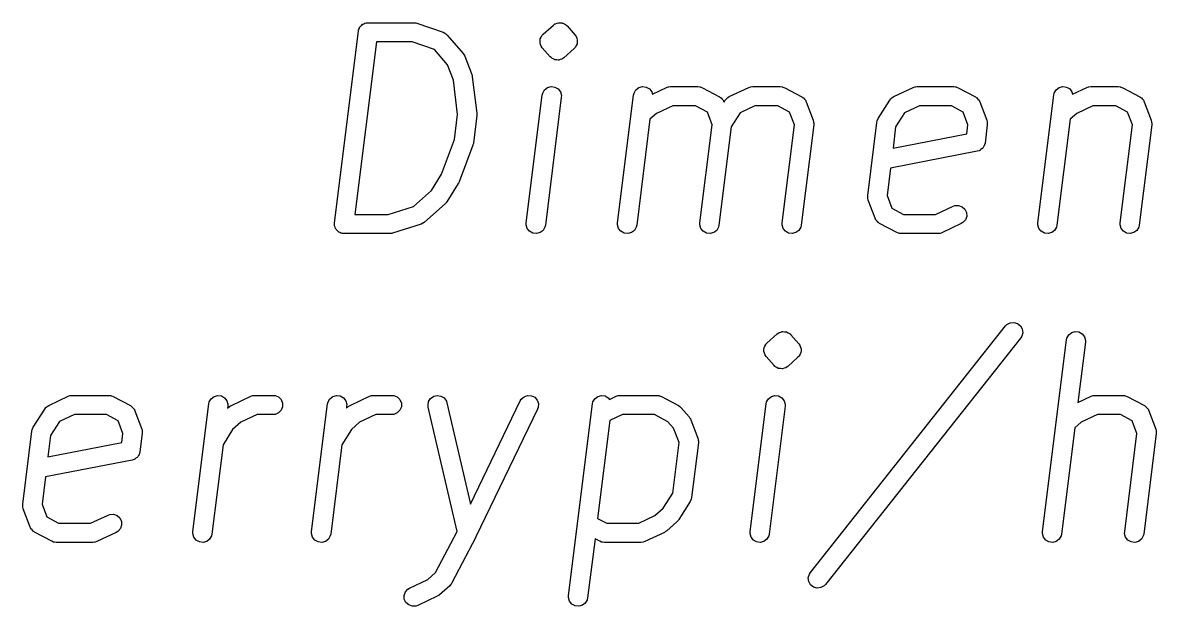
# Model space of a CAD drawing. Header units: inches. Extents: x 1.58 to 5.13, y -4.78 to -2.13.
# Drawn here: x 2.7452 to 3.0942, y -4.7822 to -4.6025 of the extents above; entities that cross this region are included whole.
import ezdxf

# ---------------------------------------------------------------- set-up
doc = ezdxf.new("R2010")
doc.units = ezdxf.units.IN
doc.header["$MEASUREMENT"] = 0
doc.layers.add('BLACK', color=250, linetype='CONTINUOUS')

msp = doc.modelspace()

# ---------------------------------------------------------------- linework, layer by layer
at = {"layer": 'BLACK', "linetype": 'CONTINUOUS'}
for p, q in [((2.84988, -4.603), (2.85005, -4.60293)), ((2.85005, -4.60293), (2.8502, -4.60282)), ((2.8502, -4.60282), (2.85058, -4.60271)), ((2.85058, -4.60271), (2.85094, -4.60256)), ((2.85094, -4.60256), (2.85123, -4.60253)), ((2.85123, -4.60253), (2.85131, -4.60251)), ((2.85131, -4.60251), (2.85137, -4.60252)), ((2.85137, -4.60252), (2.85152, -4.60251)), ((2.85152, -4.60251), (2.86558, -4.60251)), ((2.86558, -4.60251), (2.86591, -4.60254)), ((2.86591, -4.60254), (2.86599, -4.60253)), ((2.86599, -4.60253), (2.86607, -4.60255)), ((2.86607, -4.60255), (2.86616, -4.60256)), ((2.86616, -4.60256), (2.86623, -4.60259)), ((2.86623, -4.60259), (2.86655, -4.60267)), ((2.86655, -4.60267), (2.87463, -4.60548)), ((2.90861, -4.60325), (2.90908, -4.60291)), ((2.90908, -4.60291), (2.90909, -4.60291)), ((2.90909, -4.60291), (2.9091, -4.6029)), ((2.9091, -4.6029), (2.90918, -4.60287)), ((2.90918, -4.60287), (2.90925, -4.60282)), ((2.90925, -4.60282), (2.90971, -4.60269)), ((2.90971, -4.60269), (2.91017, -4.60253)), ((2.91017, -4.60253), (2.91018, -4.60254)), ((2.91018, -4.60254), (2.91019, -4.60253)), ((2.91019, -4.60253), (2.91028, -4.60254)), ((2.91028, -4.60254), (2.91036, -4.60251)), ((2.91036, -4.60251), (2.91084, -4.60257)), ((2.91084, -4.60257), (2.91132, -4.6026)), ((2.91132, -4.6026), (2.91133, -4.60261)), ((2.91133, -4.60261), (2.91134, -4.60261)), ((2.91134, -4.60261), (2.91142, -4.60265)), ((2.91142, -4.60265), (2.9115, -4.60266)), ((2.9115, -4.60266), (2.91192, -4.6029)), ((2.91192, -4.6029), (2.91236, -4.6031)), ((2.84121, -4.66415), (2.84859, -4.60509)), ((2.84859, -4.60509), (2.84862, -4.60494)), ((2.84862, -4.60488), (2.84865, -4.60481)), ((2.84862, -4.60494), (2.84862, -4.60488)), ((2.84865, -4.60481), (2.84872, -4.60453)), ((2.84872, -4.60453), (2.84891, -4.60418)), ((2.84891, -4.60418), (2.84906, -4.60382)), ((2.84906, -4.60382), (2.84919, -4.60369)), ((2.84919, -4.60369), (2.84929, -4.60353)), ((2.84929, -4.60353), (2.8496, -4.60328)), ((2.8496, -4.60328), (2.84988, -4.603)), ((2.87463, -4.60548), (2.87516, -4.60573)), ((2.87516, -4.60573), (2.8753, -4.60585)), ((2.8753, -4.60585), (2.87546, -4.60593)), ((2.87546, -4.60593), (2.87589, -4.60633)), ((2.87589, -4.60633), (2.88081, -4.61195)), ((2.90508, -4.60646), (2.90545, -4.60606)), ((2.90545, -4.60606), (2.90861, -4.60325)), ((2.91236, -4.6031), (2.91236, -4.60311)), ((2.91236, -4.60311), (2.91237, -4.60312)), ((2.91237, -4.60312), (2.91246, -4.6032)), ((2.91246, -4.6032), (2.91251, -4.60323)), ((2.91251, -4.60323), (2.91255, -4.60329)), ((2.91255, -4.60329), (2.9128, -4.60352)), ((2.9128, -4.60352), (2.91526, -4.60633)), ((2.91526, -4.60633), (2.91557, -4.60676)), ((2.85413, -4.60841), (2.84748, -4.66156)), ((2.86508, -4.60841), (2.85413, -4.60841)), ((2.87196, -4.6108), (2.86508, -4.60841)), ((2.90448, -4.60865), (2.90452, -4.60809)), ((2.90449, -4.60866), (2.90448, -4.60865)), ((2.90449, -4.60868), (2.90449, -4.60866)), ((2.90467, -4.60921), (2.90449, -4.60868)), ((2.90452, -4.60809), (2.90455, -4.60753)), ((2.90455, -4.60753), (2.90456, -4.60752)), ((2.90456, -4.6075), (2.90481, -4.607)), ((2.90456, -4.60752), (2.90456, -4.6075)), ((2.90485, -4.60975), (2.90467, -4.60921)), ((2.90481, -4.607), (2.90506, -4.60649)), ((2.90486, -4.60976), (2.90485, -4.60975)), ((2.90486, -4.60977), (2.90486, -4.60976)), ((2.90488, -4.60978), (2.90486, -4.60977)), ((2.90519, -4.61022), (2.90488, -4.60978)), ((2.90506, -4.60649), (2.90507, -4.60648)), ((2.90507, -4.60647), (2.90508, -4.60646)), ((2.90507, -4.60648), (2.90507, -4.60647)), ((2.91564, -4.60954), (2.91539, -4.61005)), ((2.91557, -4.60676), (2.91558, -4.60678)), ((2.91558, -4.60678), (2.91558, -4.60679)), ((2.91558, -4.60679), (2.91559, -4.6068)), ((2.91559, -4.6068), (2.91577, -4.60733)), ((2.91589, -4.60904), (2.91564, -4.60954)), ((2.91577, -4.60733), (2.91596, -4.60787)), ((2.91592, -4.60845), (2.91589, -4.60902)), ((2.91589, -4.60902), (2.91589, -4.60903)), ((2.91589, -4.60903), (2.91589, -4.60904)), ((2.91596, -4.60789), (2.91592, -4.60845)), ((2.91596, -4.60787), (2.91596, -4.60788)), ((2.91596, -4.60788), (2.91596, -4.60789)), ((2.87601, -4.61544), (2.87196, -4.6108)), ((2.88081, -4.61195), (2.88105, -4.6123)), ((2.88105, -4.6123), (2.88109, -4.61234)), ((2.88109, -4.61234), (2.88112, -4.61238)), ((2.88112, -4.61238), (2.88114, -4.61242)), ((2.88114, -4.61242), (2.88116, -4.61248)), ((2.88116, -4.61248), (2.88135, -4.61286)), ((2.88135, -4.61286), (2.88346, -4.61848)), ((2.90765, -4.61303), (2.90519, -4.61022)), ((2.90789, -4.61326), (2.90765, -4.61303)), ((2.90794, -4.61332), (2.90789, -4.61326)), ((2.90798, -4.61334), (2.90794, -4.61332)), ((2.90807, -4.61342), (2.90798, -4.61334)), ((2.91183, -4.61329), (2.91136, -4.61363)), ((2.915, -4.61048), (2.91183, -4.61329)), ((2.91536, -4.61008), (2.915, -4.61048)), ((2.91537, -4.61007), (2.91536, -4.61008)), ((2.91538, -4.61006), (2.91537, -4.61007)), ((2.91539, -4.61005), (2.91538, -4.61006)), ((2.87781, -4.62023), (2.87601, -4.61544)), ((2.90808, -4.61343), (2.90807, -4.61342)), ((2.90809, -4.61344), (2.90808, -4.61343)), ((2.90852, -4.61365), (2.90809, -4.61344)), ((2.90894, -4.61389), (2.90852, -4.61365)), ((2.90903, -4.6139), (2.90894, -4.61389)), ((2.9091, -4.61394), (2.90903, -4.6139)), ((2.90911, -4.61394), (2.9091, -4.61394)), ((2.90913, -4.61394), (2.90911, -4.61394)), ((2.90961, -4.61397), (2.90913, -4.61394)), ((2.91008, -4.61403), (2.90961, -4.61397)), ((2.91017, -4.61401), (2.91008, -4.61403)), ((2.91025, -4.61401), (2.91017, -4.61401)), ((2.91026, -4.61401), (2.91025, -4.61401)), ((2.91028, -4.61401), (2.91026, -4.61401)), ((2.91073, -4.61385), (2.91028, -4.61401)), ((2.91119, -4.61372), (2.91073, -4.61385)), ((2.91126, -4.61367), (2.91119, -4.61372)), ((2.91134, -4.61364), (2.91126, -4.61367)), ((2.91135, -4.61363), (2.91134, -4.61364)), ((2.91136, -4.61363), (2.91135, -4.61363)), ((2.87912, -4.63077), (2.87781, -4.62023)), ((2.88346, -4.61848), (2.88348, -4.61856)), ((2.88348, -4.61856), (2.8835, -4.61859)), ((2.8835, -4.61859), (2.88355, -4.61882)), ((2.88355, -4.61882), (2.88361, -4.61904)), ((2.88361, -4.61904), (2.88361, -4.61908)), ((2.88361, -4.61908), (2.88362, -4.61915)), ((2.88362, -4.61915), (2.88503, -4.6304)), ((2.90531, -4.62421), (2.90588, -4.62321)), ((2.90588, -4.62321), (2.90679, -4.6225)), ((2.90679, -4.6225), (2.9079, -4.6222)), ((2.9079, -4.6222), (2.90904, -4.62234)), ((2.90904, -4.62234), (2.91005, -4.62291)), ((2.91005, -4.62291), (2.91075, -4.62382)), ((2.91075, -4.62382), (2.91106, -4.62493)), ((2.93343, -4.62421), (2.934, -4.62321)), ((2.934, -4.62321), (2.93491, -4.6225)), ((2.93491, -4.6225), (2.93602, -4.6222)), ((2.93602, -4.6222), (2.93717, -4.62234)), ((2.93717, -4.62234), (2.93817, -4.62291)), ((2.93817, -4.62291), (2.93887, -4.62382)), ((2.93887, -4.62382), (2.93907, -4.62452)), ((2.93907, -4.62452), (2.94341, -4.62247)), ((2.94341, -4.62247), (2.94396, -4.62228)), ((2.94396, -4.62228), (2.94403, -4.62228)), ((2.94403, -4.62228), (2.94409, -4.62225)), ((2.94409, -4.62225), (2.94467, -4.62219)), ((2.94467, -4.62219), (2.95311, -4.62219)), ((2.95311, -4.62219), (2.95368, -4.62225)), ((2.95368, -4.62225), (2.95382, -4.6223)), ((2.95382, -4.6223), (2.95396, -4.62232)), ((2.95396, -4.62232), (2.9545, -4.62254)), ((2.9545, -4.62254), (2.95977, -4.62535)), ((2.96275, -4.62528), (2.96872, -4.62247)), ((2.96872, -4.62247), (2.96927, -4.62228)), ((2.96927, -4.62228), (2.96934, -4.62228)), ((2.96934, -4.62228), (2.9694, -4.62225)), ((2.9694, -4.62225), (2.96998, -4.62219)), ((2.96998, -4.62219), (2.97842, -4.62219)), ((2.97842, -4.62219), (2.97899, -4.62225)), ((2.97899, -4.62225), (2.97913, -4.6223)), ((2.97913, -4.6223), (2.97927, -4.62232)), ((2.97927, -4.62232), (2.97981, -4.62254)), ((2.97981, -4.62254), (2.98508, -4.62535)), ((3.01337, -4.62528), (3.01934, -4.62247)), ((3.01934, -4.62247), (3.01989, -4.62228)), ((3.01989, -4.62228), (3.01996, -4.62228)), ((3.01996, -4.62228), (3.02002, -4.62225)), ((3.02002, -4.62225), (3.0206, -4.62219)), ((3.0206, -4.62219), (3.03185, -4.62219)), ((3.03185, -4.62219), (3.03242, -4.62225)), ((3.03242, -4.62225), (3.03256, -4.6223)), ((3.03256, -4.6223), (3.0327, -4.62232)), ((3.0327, -4.62232), (3.03324, -4.62254)), ((3.03324, -4.62254), (3.03851, -4.62535)), ((3.06279, -4.62421), (3.06336, -4.62321)), ((3.06336, -4.62321), (3.06427, -4.6225)), ((3.06427, -4.6225), (3.06538, -4.6222)), ((3.06538, -4.6222), (3.06652, -4.62234)), ((3.06652, -4.62234), (3.06753, -4.62291)), ((3.06753, -4.62291), (3.06823, -4.62382)), ((3.06823, -4.62382), (3.06842, -4.62452)), ((3.06842, -4.62452), (3.07277, -4.62247)), ((3.07277, -4.62247), (3.07332, -4.62228)), ((3.07332, -4.62228), (3.07339, -4.62228)), ((3.07339, -4.62228), (3.07345, -4.62225)), ((3.07345, -4.62225), (3.07403, -4.62219)), ((3.07403, -4.62219), (3.08247, -4.62219)), ((3.08247, -4.62219), (3.08304, -4.62225)), ((3.08304, -4.62225), (3.08318, -4.6223)), ((3.08318, -4.6223), (3.08332, -4.62232)), ((3.08332, -4.62232), (3.08386, -4.62254)), ((3.08386, -4.62254), (3.08913, -4.62535)), ((2.90026, -4.66415), (2.90518, -4.62478)), ((2.90518, -4.62478), (2.90531, -4.62421)), ((2.91104, -4.62551), (2.90612, -4.66488)), ((2.91106, -4.62493), (2.91104, -4.62551)), ((2.92838, -4.66415), (2.9333, -4.62478)), ((2.9333, -4.62478), (2.93343, -4.62421)), ((2.95977, -4.62535), (2.96003, -4.62553)), ((2.96003, -4.62553), (2.9601, -4.62556)), ((2.9601, -4.62556), (2.96014, -4.6256)), ((2.96014, -4.6256), (2.96025, -4.62567)), ((2.96025, -4.62567), (2.96056, -4.62605)), ((2.96056, -4.62605), (2.96089, -4.6264)), ((2.96089, -4.6264), (2.96095, -4.62652)), ((2.96095, -4.62652), (2.96098, -4.62656)), ((2.96098, -4.62656), (2.96101, -4.62664)), ((2.96101, -4.62664), (2.96114, -4.62692)), ((2.96114, -4.62692), (2.96115, -4.62695)), ((2.96115, -4.62695), (2.9615, -4.62639)), ((2.9615, -4.62639), (2.96185, -4.62593)), ((2.96185, -4.62593), (2.96207, -4.62578)), ((2.96207, -4.62578), (2.96225, -4.62558)), ((2.96225, -4.62558), (2.96275, -4.62528)), ((2.98508, -4.62535), (2.98534, -4.62553)), ((2.98534, -4.62553), (2.98541, -4.62556)), ((2.98541, -4.62556), (2.98545, -4.6256)), ((2.98545, -4.6256), (2.98556, -4.62567)), ((2.98556, -4.62567), (2.98587, -4.62605)), ((2.98587, -4.62605), (2.9862, -4.6264)), ((2.9862, -4.6264), (2.98626, -4.62652)), ((2.98626, -4.62652), (2.98629, -4.62656)), ((2.98629, -4.62656), (2.98631, -4.62664)), ((2.98631, -4.62664), (2.98645, -4.62692)), ((2.98645, -4.62692), (2.98856, -4.63254)), ((3.0086, -4.63202), (3.01212, -4.62639)), ((3.01212, -4.62639), (3.01247, -4.62593)), ((3.01247, -4.62593), (3.01269, -4.62578)), ((3.01269, -4.62578), (3.01287, -4.62558)), ((3.01287, -4.62558), (3.01337, -4.62528)), ((3.03851, -4.62535), (3.03877, -4.62553)), ((3.03877, -4.62553), (3.03884, -4.62556)), ((3.03884, -4.62556), (3.03888, -4.6256)), ((3.03888, -4.6256), (3.03899, -4.62567)), ((3.03899, -4.62567), (3.0393, -4.62605)), ((3.0393, -4.62605), (3.03963, -4.6264)), ((3.03963, -4.6264), (3.03969, -4.62652)), ((3.03969, -4.62652), (3.03972, -4.62656)), ((3.03972, -4.62656), (3.03975, -4.62664)), ((3.03975, -4.62664), (3.03989, -4.62692)), ((3.03989, -4.62692), (3.04199, -4.63254)), ((3.05774, -4.66415), (3.06266, -4.62478)), ((3.06266, -4.62478), (3.06279, -4.62421)), ((3.08913, -4.62535), (3.08939, -4.62553)), ((3.08939, -4.62553), (3.08946, -4.62556)), ((3.08946, -4.62556), (3.0895, -4.6256)), ((3.0895, -4.6256), (3.08961, -4.62567)), ((3.08961, -4.62567), (3.08992, -4.62605)), ((3.08992, -4.62605), (3.09025, -4.6264)), ((3.09025, -4.6264), (3.09031, -4.62652)), ((3.09031, -4.62652), (3.09034, -4.62656)), ((3.09034, -4.62656), (3.09036, -4.62664)), ((3.09036, -4.62664), (3.0905, -4.62692)), ((3.0905, -4.62692), (3.09261, -4.63254)), ((2.87816, -4.63849), (2.87912, -4.63077)), ((2.88503, -4.6304), (2.88503, -4.63051)), ((2.88503, -4.63051), (2.88505, -4.63056)), ((2.88505, -4.63056), (2.88504, -4.63077)), ((2.88504, -4.63077), (2.88505, -4.63098)), ((2.94034, -4.63045), (2.93832, -4.63224)), ((2.94533, -4.6281), (2.94034, -4.63045)), ((2.95237, -4.6281), (2.94533, -4.6281)), ((2.95601, -4.63004), (2.95237, -4.6281)), ((2.95747, -4.63394), (2.95601, -4.63004)), ((2.96605, -4.63026), (2.96334, -4.63459)), ((2.97064, -4.6281), (2.96605, -4.63026)), ((2.97768, -4.6281), (2.97064, -4.6281)), ((2.98132, -4.63004), (2.97768, -4.6281)), ((2.98278, -4.63394), (2.98132, -4.63004)), ((3.01667, -4.63026), (3.01396, -4.63459)), ((3.02126, -4.6281), (3.01667, -4.63026)), ((3.03111, -4.6281), (3.02126, -4.6281)), ((3.03475, -4.63004), (3.03111, -4.6281)), ((3.03621, -4.63394), (3.03475, -4.63004)), ((3.0697, -4.63045), (3.06768, -4.63224)), ((3.07469, -4.6281), (3.0697, -4.63045)), ((3.08173, -4.6281), (3.07469, -4.6281)), ((3.08537, -4.63004), (3.08173, -4.6281)), ((3.08683, -4.63394), (3.08537, -4.63004)), ((2.88503, -4.63113), (2.88398, -4.63957)), ((2.88505, -4.63098), (2.88503, -4.63103)), ((2.88503, -4.63103), (2.88503, -4.63113)), ((2.93832, -4.63224), (2.93424, -4.66488)), ((2.95369, -4.66415), (2.95747, -4.63394)), ((2.979, -4.66415), (2.98278, -4.63394)), ((2.98873, -4.63395), (2.98486, -4.66488)), ((2.98856, -4.63254), (2.98871, -4.6331)), ((2.98871, -4.6331), (2.98871, -4.63324)), ((2.98871, -4.63324), (2.98874, -4.63337)), ((2.98874, -4.63337), (2.98873, -4.63395)), ((3.00537, -4.65571), (3.00818, -4.63321)), ((3.00818, -4.63321), (3.00831, -4.63265)), ((3.00831, -4.63265), (3.00834, -4.6326)), ((3.00834, -4.6326), (3.00835, -4.63253)), ((3.00835, -4.63253), (3.0086, -4.63202)), ((3.03586, -4.63672), (3.03621, -4.63394)), ((3.04216, -4.63395), (3.04146, -4.63957)), ((3.04199, -4.63254), (3.04214, -4.6331)), ((3.04214, -4.6331), (3.04214, -4.63324)), ((3.04214, -4.63324), (3.04217, -4.63337)), ((3.04217, -4.63337), (3.04216, -4.63395)), ((3.06768, -4.63224), (3.0636, -4.66488)), ((3.08305, -4.66415), (3.08683, -4.63394)), ((3.09278, -4.63395), (3.08891, -4.66488)), ((3.09261, -4.63254), (3.09276, -4.6331)), ((3.09276, -4.6331), (3.09276, -4.63324)), ((3.09276, -4.63324), (3.09279, -4.63337)), ((3.09279, -4.63337), (3.09278, -4.63395)), ((2.96334, -4.63459), (2.95955, -4.66488)), ((3.01396, -4.63459), (3.01314, -4.64115)), ((3.01314, -4.64115), (3.03586, -4.63672)), ((2.87417, -4.64914), (2.87816, -4.63849)), ((2.88381, -4.64024), (2.87959, -4.65149)), ((2.88383, -4.64017), (2.88381, -4.64024)), ((2.88385, -4.64014), (2.88383, -4.64017)), ((2.8839, -4.63991), (2.88385, -4.64014)), ((2.88396, -4.63968), (2.8839, -4.63991)), ((2.88398, -4.63957), (2.88396, -4.63965)), ((2.88396, -4.63965), (2.88396, -4.63968)), ((3.04061, -4.6413), (3.04022, -4.64156)), ((3.04067, -4.64121), (3.04061, -4.6413)), ((3.04076, -4.64114), (3.04067, -4.64121)), ((3.04099, -4.64073), (3.04076, -4.64114)), ((3.04125, -4.64035), (3.04099, -4.64073)), ((3.04127, -4.64023), (3.04125, -4.64035)), ((3.04133, -4.64014), (3.04127, -4.64023)), ((3.04146, -4.63957), (3.04133, -4.64014)), ((3.03909, -4.6421), (3.01237, -4.64732)), ((3.03965, -4.64194), (3.03909, -4.6421)), ((3.03974, -4.64187), (3.03965, -4.64194)), ((3.03985, -4.64184), (3.03974, -4.64187)), ((3.04022, -4.64156), (3.03985, -4.64184)), ((3.01237, -4.64732), (3.01132, -4.65572)), ((2.87103, -4.65415), (2.87417, -4.64914)), ((2.87946, -4.65175), (2.87934, -4.65201)), ((2.87959, -4.6515), (2.87946, -4.65175)), ((2.87959, -4.65149), (2.87959, -4.6515)), ((2.87959, -4.6515), (2.87959, -4.6515)), ((2.86549, -4.65908), (2.87103, -4.65415)), ((2.87933, -4.65202), (2.87582, -4.65764)), ((2.87934, -4.65201), (2.87933, -4.65201)), ((2.87933, -4.65201), (2.87933, -4.65202)), ((2.87527, -4.65829), (2.86895, -4.66391)), ((2.87541, -4.65814), (2.87527, -4.65829)), ((2.87546, -4.6581), (2.87541, -4.65814)), ((2.87556, -4.65798), (2.87546, -4.6581)), ((2.87567, -4.65786), (2.87556, -4.65798)), ((2.8757, -4.6578), (2.87567, -4.65786)), ((2.87582, -4.65764), (2.8757, -4.6578)), ((3.00535, -4.65629), (3.00537, -4.65571)), ((3.00539, -4.65642), (3.00535, -4.65629)), ((3.00538, -4.65656), (3.00539, -4.65642)), ((3.00553, -4.65711), (3.00538, -4.65656)), ((3.00764, -4.66274), (3.00553, -4.65711)), ((3.01132, -4.65572), (3.01278, -4.65962)), ((2.84748, -4.66156), (2.85774, -4.66156)), ((2.85774, -4.66156), (2.86549, -4.65908)), ((3.01278, -4.65962), (3.01642, -4.66156)), ((3.01642, -4.66156), (3.02627, -4.66156)), ((3.02627, -4.66156), (3.03164, -4.65903)), ((3.03164, -4.65903), (3.03219, -4.65884)), ((3.03219, -4.65884), (3.03334, -4.65878)), ((3.03334, -4.65878), (3.03443, -4.65917)), ((3.03443, -4.65917), (3.03528, -4.65995)), ((3.03528, -4.65995), (3.03577, -4.66099)), ((3.03582, -4.66214), (3.03543, -4.66323)), ((3.03577, -4.66099), (3.03582, -4.66214)), ((2.84119, -4.66473), (2.84121, -4.66415)), ((2.84124, -4.66491), (2.84119, -4.66473)), ((2.84124, -4.66509), (2.84124, -4.66491)), ((2.84139, -4.66546), (2.84124, -4.66509)), ((2.8415, -4.66584), (2.84139, -4.66546)), ((2.86789, -4.66451), (2.8591, -4.66733)), ((2.86842, -4.66429), (2.86789, -4.66451)), ((2.86844, -4.66426), (2.86842, -4.66429)), ((2.86848, -4.66425), (2.86844, -4.66426)), ((2.86895, -4.66391), (2.86848, -4.66425)), ((2.90025, -4.66473), (2.90026, -4.66415)), ((2.90055, -4.66584), (2.90025, -4.66473)), ((2.90599, -4.66545), (2.90542, -4.66645)), ((2.90612, -4.66488), (2.90599, -4.66545)), ((2.92837, -4.66473), (2.92838, -4.66415)), ((2.92867, -4.66584), (2.92837, -4.66473)), ((2.93412, -4.66545), (2.93355, -4.66645)), ((2.93424, -4.66488), (2.93412, -4.66545)), ((2.95368, -4.66473), (2.95369, -4.66415)), ((2.95398, -4.66584), (2.95368, -4.66473)), ((2.95942, -4.66545), (2.95886, -4.66645)), ((2.95955, -4.66488), (2.95942, -4.66545)), ((2.97899, -4.66473), (2.979, -4.66415)), ((2.97929, -4.66584), (2.97899, -4.66473)), ((2.98473, -4.66545), (2.98416, -4.66645)), ((2.98486, -4.66488), (2.98473, -4.66545)), ((3.00778, -4.66302), (3.00764, -4.66274)), ((3.0078, -4.6631), (3.00778, -4.66302)), ((3.00784, -4.66314), (3.0078, -4.6631)), ((3.0079, -4.66326), (3.00784, -4.66314)), ((3.00823, -4.66361), (3.0079, -4.66326)), ((3.00853, -4.66399), (3.00823, -4.66361)), ((3.00865, -4.66406), (3.00853, -4.66399)), ((3.00868, -4.6641), (3.00865, -4.66406)), ((3.00875, -4.66413), (3.00868, -4.6641)), ((3.00902, -4.66431), (3.00875, -4.66413)), ((3.01429, -4.66712), (3.00902, -4.66431)), ((3.03416, -4.66437), (3.02818, -4.66719)), ((3.03466, -4.66408), (3.03416, -4.66437)), ((3.03543, -4.66323), (3.03466, -4.66408)), ((3.05773, -4.66473), (3.05774, -4.66415)), ((3.05803, -4.66584), (3.05773, -4.66473)), ((3.06347, -4.66545), (3.0629, -4.66645)), ((3.0636, -4.66488), (3.06347, -4.66545)), ((3.08304, -4.66473), (3.08305, -4.66415)), ((3.08334, -4.66584), (3.08304, -4.66473)), ((3.08878, -4.66545), (3.08821, -4.66645)), ((3.08891, -4.66488), (3.08878, -4.66545)), ((2.84161, -4.66598), (2.8415, -4.66584)), ((2.84168, -4.66616), (2.84161, -4.66598)), ((2.84196, -4.66643), (2.84168, -4.66616)), ((2.8422, -4.66675), (2.84196, -4.66643)), ((2.84237, -4.66684), (2.8422, -4.66675)), ((2.8425, -4.66697), (2.84237, -4.66684)), ((2.84286, -4.66712), (2.8425, -4.66697)), ((2.84321, -4.66732), (2.84286, -4.66712)), ((2.84339, -4.66734), (2.84321, -4.66732)), ((2.84356, -4.66741), (2.84339, -4.66734)), ((2.84414, -4.66747), (2.84356, -4.66741)), ((2.8582, -4.66747), (2.84414, -4.66747)), ((2.85845, -4.66744), (2.8582, -4.66747)), ((2.85853, -4.66745), (2.85845, -4.66744)), ((2.85865, -4.66742), (2.85853, -4.66745)), ((2.85877, -4.66741), (2.85865, -4.66742)), ((2.85884, -4.66738), (2.85877, -4.66741)), ((2.8591, -4.66733), (2.85884, -4.66738)), ((2.90126, -4.66675), (2.90055, -4.66584)), ((2.90226, -4.66732), (2.90126, -4.66675)), ((2.9034, -4.66746), (2.90226, -4.66732)), ((2.90452, -4.66715), (2.9034, -4.66746)), ((2.90542, -4.66645), (2.90452, -4.66715)), ((2.92938, -4.66675), (2.92867, -4.66584)), ((2.93038, -4.66732), (2.92938, -4.66675)), ((2.93153, -4.66746), (2.93038, -4.66732)), ((2.93264, -4.66715), (2.93153, -4.66746)), ((2.93355, -4.66645), (2.93264, -4.66715)), ((2.95469, -4.66675), (2.95398, -4.66584)), ((2.95569, -4.66732), (2.95469, -4.66675)), ((2.95683, -4.66746), (2.95569, -4.66732)), ((2.95795, -4.66715), (2.95683, -4.66746)), ((2.95886, -4.66645), (2.95795, -4.66715)), ((2.98, -4.66675), (2.97929, -4.66584)), ((2.981, -4.66732), (2.98, -4.66675)), ((2.98214, -4.66746), (2.981, -4.66732)), ((2.98326, -4.66715), (2.98214, -4.66746)), ((2.98416, -4.66645), (2.98326, -4.66715)), ((3.01482, -4.66734), (3.01429, -4.66712)), ((3.01497, -4.66736), (3.01482, -4.66734)), ((3.0151, -4.66741), (3.01497, -4.66736)), ((3.01568, -4.66747), (3.0151, -4.66741)), ((3.02693, -4.66747), (3.01568, -4.66747)), ((3.0275, -4.66741), (3.02693, -4.66747)), ((3.02757, -4.66738), (3.0275, -4.66741)), ((3.02764, -4.66738), (3.02757, -4.66738)), ((3.02818, -4.66719), (3.02764, -4.66738)), ((3.05874, -4.66675), (3.05803, -4.66584)), ((3.05974, -4.66732), (3.05874, -4.66675)), ((3.06088, -4.66746), (3.05974, -4.66732)), ((3.062, -4.66715), (3.06088, -4.66746)), ((3.0629, -4.66645), (3.062, -4.66715)), ((3.08405, -4.66675), (3.08334, -4.66584)), ((3.08505, -4.66732), (3.08405, -4.66675)), ((3.08619, -4.66746), (3.08505, -4.66732)), ((3.0873, -4.66715), (3.08619, -4.66746)), ((3.08821, -4.66645), (3.0873, -4.66715)), ((2.9877, -4.77182), (3.04781, -4.69589)), ((3.04781, -4.69589), (3.04821, -4.69547)), ((3.04821, -4.69547), (3.04922, -4.69491)), ((3.04922, -4.69491), (3.05036, -4.69478)), ((3.05036, -4.69478), (3.05147, -4.69509)), ((3.05147, -4.69509), (3.05238, -4.69581)), ((3.05238, -4.69581), (3.05294, -4.69682)), ((3.05294, -4.69682), (3.05307, -4.69796)), ((2.97435, -4.70114), (2.97751, -4.69833)), ((2.97751, -4.69833), (2.97798, -4.69799)), ((2.97798, -4.69799), (2.97799, -4.69798)), ((2.97799, -4.69798), (2.978, -4.69798)), ((2.978, -4.69798), (2.97808, -4.69795)), ((2.97808, -4.69795), (2.97815, -4.6979)), ((2.97815, -4.6979), (2.97861, -4.69777)), ((2.97861, -4.69777), (2.97907, -4.69761)), ((2.97907, -4.69761), (2.97908, -4.69761)), ((2.97908, -4.69761), (2.97909, -4.69761)), ((2.97909, -4.69761), (2.97918, -4.69761)), ((2.97918, -4.69761), (2.97926, -4.69759)), ((2.97926, -4.69759), (2.97974, -4.69765)), ((2.97974, -4.69765), (2.98022, -4.69768)), ((2.98022, -4.69768), (2.98023, -4.69768)), ((2.98023, -4.69768), (2.98024, -4.69768)), ((2.98024, -4.69768), (2.98032, -4.69772)), ((2.98032, -4.69772), (2.9804, -4.69773)), ((2.9804, -4.69773), (2.98082, -4.69797)), ((2.98082, -4.69797), (2.98125, -4.69818)), ((2.98125, -4.69818), (2.98126, -4.69819)), ((2.98126, -4.69819), (2.98127, -4.69819)), ((2.98127, -4.69819), (2.98136, -4.69828)), ((2.98136, -4.69828), (2.9814, -4.6983)), ((2.9814, -4.6983), (2.98145, -4.69836)), ((2.98145, -4.69836), (2.98169, -4.69859)), ((2.98169, -4.69859), (2.98415, -4.7014)), ((3.05244, -4.69956), (2.99233, -4.77548)), ((3.05275, -4.69907), (3.05244, -4.69956)), ((3.05307, -4.69796), (3.05275, -4.69907)), ((3.05915, -4.75922), (3.06653, -4.70017)), ((3.06653, -4.70017), (3.06666, -4.6996)), ((3.06666, -4.6996), (3.06723, -4.6986)), ((3.06723, -4.6986), (3.06814, -4.6979)), ((3.06814, -4.6979), (3.06925, -4.69759)), ((3.06925, -4.69759), (3.07039, -4.69773)), ((3.07039, -4.69773), (3.07139, -4.6983)), ((3.07139, -4.6983), (3.0721, -4.69921)), ((3.0721, -4.69921), (3.07241, -4.70032)), ((3.07241, -4.70032), (3.07239, -4.7009)), ((2.97338, -4.70373), (2.97342, -4.70317)), ((2.97338, -4.70374), (2.97338, -4.70373)), ((2.97338, -4.70375), (2.97338, -4.70374)), ((2.97357, -4.70429), (2.97338, -4.70375)), ((2.97342, -4.70317), (2.97345, -4.7026)), ((2.97345, -4.7026), (2.97346, -4.70259)), ((2.97346, -4.70258), (2.97371, -4.70207)), ((2.97346, -4.70259), (2.97346, -4.70258)), ((2.97371, -4.70207), (2.97395, -4.70157)), ((2.97395, -4.70157), (2.97396, -4.70155)), ((2.97396, -4.70155), (2.97397, -4.70155)), ((2.97397, -4.70155), (2.97398, -4.70153)), ((2.97398, -4.70153), (2.97435, -4.70114)), ((2.98415, -4.7014), (2.98447, -4.70184)), ((2.98447, -4.70184), (2.98448, -4.70185)), ((2.98448, -4.70185), (2.98448, -4.70186)), ((2.98448, -4.70186), (2.98449, -4.70187)), ((2.98449, -4.70187), (2.98467, -4.70241)), ((2.98478, -4.70411), (2.98453, -4.70462)), ((2.98467, -4.70241), (2.98486, -4.70294)), ((2.98479, -4.70409), (2.98478, -4.7041)), ((2.98478, -4.7041), (2.98478, -4.70411)), ((2.98482, -4.70353), (2.98479, -4.70409)), ((2.98486, -4.70296), (2.98482, -4.70353)), ((2.98486, -4.70294), (2.98486, -4.70295)), ((2.98486, -4.70295), (2.98486, -4.70296)), ((3.07239, -4.7009), (3.07007, -4.71948)), ((2.97375, -4.70482), (2.97357, -4.70429)), ((2.97376, -4.70483), (2.97375, -4.70482)), ((2.97376, -4.70484), (2.97376, -4.70483)), ((2.97377, -4.70486), (2.97376, -4.70484)), ((2.97409, -4.70529), (2.97377, -4.70486)), ((2.97655, -4.7081), (2.97409, -4.70529)), ((2.98389, -4.70555), (2.98073, -4.70837)), ((2.98426, -4.70516), (2.98389, -4.70555)), ((2.98427, -4.70515), (2.98426, -4.70516)), ((2.98428, -4.70514), (2.98427, -4.70515)), ((2.98429, -4.70513), (2.98428, -4.70514)), ((2.98453, -4.70462), (2.98429, -4.70513)), ((2.97679, -4.70833), (2.97655, -4.7081)), ((2.97684, -4.70839), (2.97679, -4.70833)), ((2.97688, -4.70842), (2.97684, -4.70839)), ((2.97697, -4.7085), (2.97688, -4.70842)), ((2.97698, -4.7085), (2.97697, -4.7085)), ((2.97699, -4.70851), (2.97698, -4.7085)), ((2.97742, -4.70872), (2.97699, -4.70851)), ((2.97784, -4.70896), (2.97742, -4.70872)), ((2.97792, -4.70897), (2.97784, -4.70896)), ((2.978, -4.70901), (2.97792, -4.70897)), ((2.97801, -4.70901), (2.978, -4.70901)), ((2.97802, -4.70902), (2.97801, -4.70901)), ((2.9785, -4.70904), (2.97802, -4.70902)), ((2.97898, -4.7091), (2.9785, -4.70904)), ((2.97906, -4.70908), (2.97898, -4.7091)), ((2.97915, -4.70909), (2.97906, -4.70908)), ((2.97916, -4.70908), (2.97915, -4.70909)), ((2.97917, -4.70908), (2.97916, -4.70908)), ((2.97963, -4.70893), (2.97917, -4.70908)), ((2.98009, -4.7088), (2.97963, -4.70893)), ((2.98016, -4.70875), (2.98009, -4.7088)), ((2.98024, -4.70872), (2.98016, -4.70875)), ((2.98025, -4.70871), (2.98024, -4.70872)), ((2.98026, -4.70871), (2.98025, -4.70871)), ((2.98073, -4.70837), (2.98026, -4.70871)), ((2.75324, -4.72036), (2.75922, -4.71755)), ((2.75922, -4.71755), (2.75976, -4.71735)), ((2.75976, -4.71735), (2.75983, -4.71735)), ((2.75983, -4.71735), (2.7599, -4.71732)), ((2.7599, -4.71732), (2.76048, -4.71727)), ((2.76048, -4.71727), (2.77172, -4.71727)), ((2.77172, -4.71727), (2.7723, -4.71732)), ((2.7723, -4.71732), (2.77243, -4.71738)), ((2.77243, -4.71738), (2.77258, -4.71739)), ((2.77258, -4.71739), (2.77311, -4.71761)), ((2.77311, -4.71761), (2.77839, -4.72043)), ((2.80324, -4.71829), (2.80415, -4.71758)), ((2.80415, -4.71758), (2.80526, -4.71727)), ((2.80526, -4.71727), (2.8064, -4.71742)), ((2.8064, -4.71742), (2.8074, -4.71799)), ((2.8074, -4.71799), (2.80811, -4.7189)), ((2.80949, -4.72036), (2.81546, -4.71755)), ((2.81546, -4.71755), (2.81601, -4.71735)), ((2.81601, -4.71735), (2.81608, -4.71735)), ((2.81608, -4.71735), (2.81614, -4.71732)), ((2.81614, -4.71732), (2.81672, -4.71727)), ((2.81672, -4.71727), (2.82234, -4.71727)), ((2.82234, -4.71727), (2.82292, -4.71732)), ((2.82292, -4.71732), (2.82398, -4.71776)), ((2.82398, -4.71776), (2.8248, -4.71858)), ((2.83979, -4.71829), (2.8407, -4.71758)), ((2.8407, -4.71758), (2.84182, -4.71727)), ((2.84182, -4.71727), (2.84296, -4.71742)), ((2.84296, -4.71742), (2.84396, -4.71799)), ((2.84396, -4.71799), (2.84467, -4.7189)), ((2.84604, -4.72036), (2.85202, -4.71755)), ((2.85202, -4.71755), (2.85256, -4.71735)), ((2.85256, -4.71735), (2.85263, -4.71735)), ((2.85263, -4.71735), (2.8527, -4.71732)), ((2.8527, -4.71732), (2.85328, -4.71727)), ((2.85328, -4.71727), (2.8589, -4.71727)), ((2.8589, -4.71727), (2.85948, -4.71732)), ((2.85948, -4.71732), (2.86054, -4.71776)), ((2.86054, -4.71776), (2.86136, -4.71858)), ((2.87081, -4.7182), (2.87175, -4.71753)), ((2.87175, -4.71753), (2.87287, -4.71727)), ((2.87287, -4.71727), (2.874, -4.71746)), ((2.874, -4.71746), (2.87498, -4.71807)), ((2.87498, -4.71807), (2.87565, -4.719)), ((2.89872, -4.71844), (2.89958, -4.71768)), ((2.89958, -4.71768), (2.90067, -4.7173)), ((2.90067, -4.7173), (2.90182, -4.71736)), ((2.90182, -4.71736), (2.90286, -4.71786)), ((2.90286, -4.71786), (2.90363, -4.71872)), ((2.92135, -4.71829), (2.92226, -4.71758)), ((2.92226, -4.71758), (2.92337, -4.71727)), ((2.92337, -4.71727), (2.92451, -4.71742)), ((2.92451, -4.71742), (2.92551, -4.71799)), ((2.92551, -4.71799), (2.92591, -4.7185)), ((2.92591, -4.7185), (2.92795, -4.71755)), ((2.92795, -4.71755), (2.92849, -4.71735)), ((2.92849, -4.71735), (2.92856, -4.71735)), ((2.92856, -4.71735), (2.92863, -4.71732)), ((2.92863, -4.71732), (2.9292, -4.71727)), ((2.9292, -4.71727), (2.94045, -4.71727)), ((2.94045, -4.71727), (2.94103, -4.71732)), ((2.94103, -4.71732), (2.94116, -4.71738)), ((2.94116, -4.71738), (2.94131, -4.71739)), ((2.94131, -4.71739), (2.94184, -4.71761)), ((2.94184, -4.71761), (2.94712, -4.72043)), ((2.97478, -4.71829), (2.97569, -4.71758)), ((2.97569, -4.71758), (2.9768, -4.71727)), ((2.9768, -4.71727), (2.97794, -4.71742)), ((2.97794, -4.71742), (2.97894, -4.71799)), ((2.97894, -4.71799), (2.97965, -4.7189)), ((3.07007, -4.71948), (3.07418, -4.71755)), ((3.07418, -4.71755), (3.07472, -4.71735)), ((3.07472, -4.71735), (3.07479, -4.71735)), ((3.07479, -4.71735), (3.07486, -4.71732)), ((3.07486, -4.71732), (3.07544, -4.71727)), ((3.07544, -4.71727), (3.08387, -4.71727)), ((3.08387, -4.71727), (3.08445, -4.71732)), ((3.08445, -4.71732), (3.08458, -4.71738)), ((3.08458, -4.71738), (3.08473, -4.71739)), ((3.08473, -4.71739), (3.08526, -4.71761)), ((3.08526, -4.71761), (3.09053, -4.72043)), ((2.74848, -4.72709), (2.752, -4.72147)), ((2.752, -4.72147), (2.75235, -4.72101)), ((2.75235, -4.72101), (2.75257, -4.72085)), ((2.75257, -4.72085), (2.75275, -4.72066)), ((2.75275, -4.72066), (2.75324, -4.72036)), ((2.77839, -4.72043), (2.77865, -4.7206)), ((2.77865, -4.7206), (2.77872, -4.72063)), ((2.77872, -4.72063), (2.77876, -4.72067)), ((2.77876, -4.72067), (2.77887, -4.72075)), ((2.77887, -4.72075), (2.77918, -4.72112)), ((2.77918, -4.72112), (2.77951, -4.72148)), ((2.77951, -4.72148), (2.77957, -4.7216)), ((2.79762, -4.75922), (2.80254, -4.71985)), ((2.80254, -4.71985), (2.80267, -4.71929)), ((2.80267, -4.71929), (2.80324, -4.71829)), ((2.80811, -4.7189), (2.80841, -4.72001)), ((2.8084, -4.72059), (2.80832, -4.72124)), ((2.80832, -4.72124), (2.80878, -4.72083)), ((2.80841, -4.72001), (2.8084, -4.72059)), ((2.80878, -4.72083), (2.80894, -4.72071)), ((2.80894, -4.72071), (2.80899, -4.72066)), ((2.80899, -4.72066), (2.80912, -4.72058)), ((2.80912, -4.72058), (2.80925, -4.72048)), ((2.80925, -4.72048), (2.80931, -4.72046)), ((2.80931, -4.72046), (2.80949, -4.72036)), ((2.8248, -4.71858), (2.82524, -4.71964)), ((2.82524, -4.7208), (2.8248, -4.72186)), ((2.82524, -4.71964), (2.82524, -4.7208)), ((2.83418, -4.75922), (2.8391, -4.71985)), ((2.8391, -4.71985), (2.83923, -4.71929)), ((2.83923, -4.71929), (2.83979, -4.71829)), ((2.84467, -4.7189), (2.84497, -4.72001)), ((2.84496, -4.72059), (2.84488, -4.72124)), ((2.84488, -4.72124), (2.84534, -4.72083)), ((2.84497, -4.72001), (2.84496, -4.72059)), ((2.84534, -4.72083), (2.8455, -4.72071)), ((2.8455, -4.72071), (2.84555, -4.72066)), ((2.84555, -4.72066), (2.84568, -4.72058)), ((2.84568, -4.72058), (2.84581, -4.72048)), ((2.84581, -4.72048), (2.84587, -4.72046)), ((2.84587, -4.72046), (2.84604, -4.72036)), ((2.86136, -4.71858), (2.8618, -4.71964)), ((2.8618, -4.7208), (2.86136, -4.72186)), ((2.8618, -4.71964), (2.8618, -4.7208)), ((2.87001, -4.72031), (2.8702, -4.71918)), ((2.87008, -4.72089), (2.87001, -4.72031)), ((2.87898, -4.75919), (2.87008, -4.72089)), ((2.8702, -4.71918), (2.87081, -4.7182)), ((2.87565, -4.719), (2.87584, -4.71955)), ((2.87584, -4.71955), (2.88308, -4.75076)), ((2.88308, -4.75076), (2.89842, -4.71894)), ((2.90374, -4.7215), (2.88476, -4.76087)), ((2.89842, -4.71894), (2.89872, -4.71844)), ((2.90363, -4.71872), (2.90401, -4.71981)), ((2.90394, -4.72096), (2.90374, -4.7215)), ((2.90401, -4.71981), (2.90394, -4.72096)), ((2.91327, -4.77891), (2.92065, -4.71985)), ((2.92065, -4.71985), (2.92078, -4.71929)), ((2.92078, -4.71929), (2.92135, -4.71829)), ((2.94712, -4.72043), (2.94747, -4.72067)), ((2.94747, -4.72067), (2.94753, -4.72069)), ((2.94753, -4.72069), (2.94756, -4.72072)), ((2.94756, -4.72072), (2.9476, -4.72075)), ((2.9476, -4.72075), (2.94763, -4.72079)), ((2.94763, -4.72079), (2.94795, -4.72109)), ((2.94795, -4.72109), (2.95041, -4.7239)), ((2.96916, -4.75922), (2.97408, -4.71985)), ((2.97408, -4.71985), (2.97421, -4.71929)), ((2.97421, -4.71929), (2.97478, -4.71829)), ((2.97994, -4.72059), (2.97502, -4.75996)), ((2.97965, -4.7189), (2.97996, -4.72001)), ((2.97996, -4.72001), (2.97994, -4.72059)), ((3.09053, -4.72043), (3.0908, -4.7206)), ((3.0908, -4.7206), (3.09087, -4.72063)), ((3.09087, -4.72063), (3.0909, -4.72067)), ((3.0909, -4.72067), (3.09102, -4.72075)), ((3.09102, -4.72075), (3.09132, -4.72112)), ((3.09132, -4.72112), (3.09165, -4.72148)), ((3.09165, -4.72148), (3.09171, -4.7216)), ((2.76114, -4.72317), (2.75654, -4.72533)), ((2.77099, -4.72317), (2.76114, -4.72317)), ((2.77462, -4.72511), (2.77099, -4.72317)), ((2.77957, -4.7216), (2.7796, -4.72164)), ((2.7796, -4.72164), (2.77962, -4.72171)), ((2.77962, -4.72171), (2.77976, -4.722)), ((2.77976, -4.722), (2.78187, -4.72762)), ((2.81738, -4.72317), (2.81239, -4.72552)), ((2.82234, -4.72317), (2.81738, -4.72317)), ((2.82292, -4.72312), (2.82234, -4.72317)), ((2.82398, -4.72268), (2.82292, -4.72312)), ((2.8248, -4.72186), (2.82398, -4.72268)), ((2.85394, -4.72317), (2.84894, -4.72552)), ((2.8589, -4.72317), (2.85394, -4.72317)), ((2.85948, -4.72312), (2.8589, -4.72317)), ((2.86054, -4.72268), (2.85948, -4.72312)), ((2.86136, -4.72186), (2.86054, -4.72268)), ((2.92596, -4.72501), (2.92219, -4.75513)), ((2.92986, -4.72317), (2.92596, -4.72501)), ((2.93971, -4.72317), (2.92986, -4.72317)), ((2.94386, -4.72538), (2.93971, -4.72317)), ((2.95041, -4.7239), (2.95065, -4.72424)), ((2.95065, -4.72424), (2.9507, -4.72429)), ((2.9507, -4.72429), (2.95072, -4.72433)), ((2.95072, -4.72433), (2.95074, -4.72437)), ((2.95074, -4.72437), (2.95076, -4.72443)), ((2.95076, -4.72443), (2.95095, -4.72481)), ((2.95095, -4.72481), (2.95306, -4.73043)), ((3.0761, -4.72317), (3.0711, -4.72552)), ((3.08313, -4.72317), (3.0761, -4.72317)), ((3.08677, -4.72511), (3.08313, -4.72317)), ((3.09171, -4.7216), (3.09175, -4.72164)), ((3.09175, -4.72164), (3.09177, -4.72171)), ((3.09177, -4.72171), (3.09191, -4.722)), ((3.09191, -4.722), (3.09402, -4.72762)), ((2.74524, -4.75079), (2.74805, -4.72829)), ((2.74805, -4.72829), (2.74818, -4.72773)), ((2.74818, -4.72773), (2.74821, -4.72767)), ((2.74821, -4.72767), (2.74822, -4.72761)), ((2.74822, -4.72761), (2.74848, -4.72709)), ((2.75654, -4.72533), (2.75383, -4.72967)), ((2.77609, -4.72901), (2.77462, -4.72511)), ((2.78187, -4.72762), (2.78202, -4.72818)), ((2.78202, -4.72818), (2.78202, -4.72831)), ((2.78202, -4.72831), (2.78205, -4.72844)), ((2.78205, -4.72844), (2.78204, -4.72902)), ((2.80986, -4.72777), (2.80691, -4.73248)), ((2.81239, -4.72552), (2.80986, -4.72777)), ((2.84642, -4.72777), (2.84347, -4.73248)), ((2.84894, -4.72552), (2.84642, -4.72777)), ((2.94561, -4.72738), (2.94386, -4.72538)), ((2.94728, -4.73182), (2.94561, -4.72738)), ((3.06909, -4.72731), (3.06501, -4.75996)), ((3.0711, -4.72552), (3.06909, -4.72731)), ((3.08823, -4.72901), (3.08677, -4.72511)), ((3.09402, -4.72762), (3.09417, -4.72818)), ((3.09417, -4.72818), (3.09416, -4.72831)), ((3.09416, -4.72831), (3.0942, -4.72844)), ((3.0942, -4.72844), (3.09418, -4.72902)), ((2.75383, -4.72967), (2.75301, -4.73623)), ((2.75301, -4.73623), (2.77574, -4.73179)), ((2.77574, -4.73179), (2.77609, -4.72901)), ((2.78204, -4.72902), (2.78133, -4.73465)), ((2.94534, -4.74733), (2.94728, -4.73182)), ((2.95323, -4.73183), (2.95112, -4.74871)), ((2.95306, -4.73043), (2.95321, -4.73099)), ((2.95321, -4.73099), (2.9532, -4.73113)), ((2.9532, -4.73113), (2.95324, -4.73126)), ((2.95324, -4.73126), (2.95323, -4.73183)), ((3.08446, -4.75922), (3.08823, -4.72901)), ((3.09418, -4.72902), (3.09032, -4.75996)), ((2.78113, -4.73542), (2.78087, -4.73581)), ((2.78115, -4.73531), (2.78113, -4.73542)), ((2.7812, -4.73521), (2.78115, -4.73531)), ((2.78133, -4.73465), (2.7812, -4.73521)), ((2.80691, -4.73248), (2.80348, -4.75996)), ((2.84347, -4.73248), (2.84004, -4.75996)), ((2.77897, -4.73718), (2.75224, -4.74239)), ((2.77952, -4.73701), (2.77897, -4.73718)), ((2.77962, -4.73695), (2.77952, -4.73701)), ((2.77973, -4.73692), (2.77962, -4.73695)), ((2.78009, -4.73663), (2.77973, -4.73692)), ((2.78048, -4.73638), (2.78009, -4.73663)), ((2.78055, -4.73628), (2.78048, -4.73638)), ((2.78064, -4.73621), (2.78055, -4.73628)), ((2.78087, -4.73581), (2.78064, -4.73621)), ((2.75224, -4.74239), (2.75119, -4.7508)), ((2.94239, -4.75204), (2.94534, -4.74733)), ((2.95095, -4.74939), (2.95069, -4.74991)), ((2.95096, -4.74933), (2.95095, -4.74939)), ((2.95099, -4.74927), (2.95096, -4.74933)), ((2.95112, -4.74871), (2.95099, -4.74927)), ((2.74523, -4.75137), (2.74524, -4.75079)), ((2.74526, -4.7515), (2.74523, -4.75137)), ((2.74526, -4.75163), (2.74526, -4.7515)), ((2.74541, -4.75219), (2.74526, -4.75163)), ((2.74752, -4.75781), (2.74541, -4.75219)), ((2.75119, -4.7508), (2.75265, -4.7547)), ((2.93986, -4.75429), (2.94239, -4.75204)), ((2.95069, -4.74991), (2.94717, -4.75553)), ((2.75265, -4.7547), (2.75629, -4.75664)), ((2.76614, -4.75664), (2.77152, -4.75411)), ((2.77152, -4.75411), (2.77207, -4.75391)), ((2.77207, -4.75391), (2.77322, -4.75386)), ((2.77322, -4.75386), (2.7743, -4.75425)), ((2.7743, -4.75425), (2.77515, -4.75502)), ((2.77515, -4.75502), (2.77564, -4.75607)), ((2.77564, -4.75607), (2.7757, -4.75722)), ((2.92219, -4.75513), (2.92502, -4.75664)), ((2.93487, -4.75664), (2.93986, -4.75429)), ((2.94663, -4.75617), (2.94347, -4.75898)), ((2.94677, -4.75603), (2.94663, -4.75617)), ((2.94682, -4.75599), (2.94677, -4.75603)), ((2.94692, -4.75586), (2.94682, -4.75599)), ((2.94703, -4.75575), (2.94692, -4.75586)), ((2.94706, -4.75569), (2.94703, -4.75575)), ((2.94717, -4.75553), (2.94706, -4.75569)), ((2.74766, -4.7581), (2.74752, -4.75781)), ((2.74768, -4.75817), (2.74766, -4.7581)), ((2.74771, -4.75821), (2.74768, -4.75817)), ((2.74777, -4.75833), (2.74771, -4.75821)), ((2.7481, -4.75869), (2.74777, -4.75833)), ((2.74841, -4.75906), (2.7481, -4.75869)), ((2.74852, -4.75914), (2.74841, -4.75906)), ((2.74856, -4.75918), (2.74852, -4.75914)), ((2.74863, -4.75921), (2.74856, -4.75918)), ((2.74889, -4.75938), (2.74863, -4.75921)), ((2.75416, -4.7622), (2.74889, -4.75938)), ((2.75629, -4.75664), (2.76614, -4.75664)), ((2.77404, -4.75945), (2.76806, -4.76226)), ((2.77453, -4.75915), (2.77404, -4.75945)), ((2.77531, -4.7583), (2.77453, -4.75915)), ((2.7757, -4.75722), (2.77531, -4.7583)), ((2.7976, -4.7598), (2.79762, -4.75922)), ((2.79791, -4.76091), (2.7976, -4.7598)), ((2.80348, -4.75996), (2.80335, -4.76052)), ((2.83416, -4.7598), (2.83418, -4.75922)), ((2.83447, -4.76091), (2.83416, -4.7598)), ((2.84004, -4.75996), (2.83991, -4.76052)), ((2.87235, -4.7718), (2.87898, -4.75919)), ((2.92502, -4.75664), (2.93487, -4.75664)), ((2.94276, -4.75945), (2.93679, -4.76226)), ((2.94293, -4.75935), (2.94276, -4.75945)), ((2.943, -4.75933), (2.94293, -4.75935)), ((2.94313, -4.75923), (2.943, -4.75933)), ((2.94326, -4.75915), (2.94313, -4.75923)), ((2.94331, -4.7591), (2.94326, -4.75915)), ((2.94347, -4.75898), (2.94331, -4.7591)), ((2.96914, -4.7598), (2.96916, -4.75922)), ((2.96945, -4.76091), (2.96914, -4.7598)), ((2.97502, -4.75996), (2.97489, -4.76052)), ((3.05913, -4.7598), (3.05915, -4.75922)), ((3.05944, -4.76091), (3.05913, -4.7598)), ((3.06501, -4.75996), (3.06488, -4.76052)), ((3.08444, -4.7598), (3.08446, -4.75922)), ((3.08475, -4.76091), (3.08444, -4.7598)), ((3.09032, -4.75996), (3.09019, -4.76052)), ((2.7547, -4.76242), (2.75416, -4.7622)), ((2.75484, -4.76243), (2.7547, -4.76242)), ((2.75498, -4.76249), (2.75484, -4.76243)), ((2.75555, -4.76254), (2.75498, -4.76249)), ((2.7668, -4.76254), (2.75555, -4.76254)), ((2.76738, -4.76249), (2.7668, -4.76254)), ((2.76744, -4.76246), (2.76738, -4.76249)), ((2.76751, -4.76246), (2.76744, -4.76246)), ((2.76806, -4.76226), (2.76751, -4.76246)), ((2.79862, -4.76182), (2.79791, -4.76091)), ((2.79962, -4.76239), (2.79862, -4.76182)), ((2.80076, -4.76254), (2.79962, -4.76239)), ((2.80187, -4.76223), (2.80076, -4.76254)), ((2.80278, -4.76152), (2.80187, -4.76223)), ((2.80335, -4.76052), (2.80278, -4.76152)), ((2.83517, -4.76182), (2.83447, -4.76091)), ((2.83618, -4.76239), (2.83517, -4.76182)), ((2.83732, -4.76254), (2.83618, -4.76239)), ((2.83843, -4.76223), (2.83732, -4.76254)), ((2.83934, -4.76152), (2.83843, -4.76223)), ((2.83991, -4.76052), (2.83934, -4.76152)), ((2.88472, -4.76096), (2.87733, -4.77502)), ((2.88473, -4.76092), (2.88472, -4.76096)), ((2.88476, -4.76087), (2.88473, -4.76092)), ((2.92141, -4.7614), (2.91913, -4.77964)), ((2.92289, -4.7622), (2.92141, -4.7614)), ((2.92343, -4.76242), (2.92289, -4.7622)), ((2.92357, -4.76243), (2.92343, -4.76242)), ((2.92371, -4.76249), (2.92357, -4.76243)), ((2.92428, -4.76254), (2.92371, -4.76249)), ((2.93553, -4.76254), (2.92428, -4.76254)), ((2.93611, -4.76249), (2.93553, -4.76254)), ((2.93617, -4.76246), (2.93611, -4.76249)), ((2.93624, -4.76246), (2.93617, -4.76246)), ((2.93679, -4.76226), (2.93624, -4.76246)), ((2.97016, -4.76182), (2.96945, -4.76091)), ((2.97116, -4.76239), (2.97016, -4.76182)), ((2.9723, -4.76254), (2.97116, -4.76239)), ((2.97341, -4.76223), (2.9723, -4.76254)), ((2.97432, -4.76152), (2.97341, -4.76223)), ((2.97489, -4.76052), (2.97432, -4.76152)), ((3.06015, -4.76182), (3.05944, -4.76091)), ((3.06115, -4.76239), (3.06015, -4.76182)), ((3.06229, -4.76254), (3.06115, -4.76239)), ((3.0634, -4.76223), (3.06229, -4.76254)), ((3.06431, -4.76152), (3.0634, -4.76223)), ((3.06488, -4.76052), (3.06431, -4.76152)), ((3.08546, -4.76182), (3.08475, -4.76091)), ((3.08646, -4.76239), (3.08546, -4.76182)), ((3.0876, -4.76254), (3.08646, -4.76239)), ((3.08871, -4.76223), (3.0876, -4.76254)), ((3.08962, -4.76152), (3.08871, -4.76223)), ((3.09019, -4.76052), (3.08962, -4.76152)), ((2.86991, -4.77397), (2.87235, -4.7718)), ((2.98707, -4.77341), (2.98739, -4.7723)), ((2.98721, -4.77456), (2.98707, -4.77341)), ((2.98739, -4.7723), (2.9877, -4.77182)), ((2.86305, -4.77775), (2.86382, -4.7769)), ((2.86382, -4.7769), (2.86432, -4.7766)), ((2.86432, -4.7766), (2.86991, -4.77397)), ((2.87668, -4.77586), (2.87352, -4.77867)), ((2.87697, -4.77555), (2.87668, -4.77586)), ((2.87702, -4.77551), (2.87697, -4.77555)), ((2.87704, -4.77547), (2.87702, -4.77551)), ((2.87707, -4.77543), (2.87704, -4.77547)), ((2.8771, -4.77538), (2.87707, -4.77543)), ((2.87733, -4.77502), (2.8771, -4.77538)), ((2.98777, -4.77556), (2.98721, -4.77456)), ((2.98867, -4.77628), (2.98777, -4.77556)), ((2.98978, -4.77659), (2.98867, -4.77628)), ((2.99092, -4.77646), (2.98978, -4.77659)), ((2.99193, -4.7759), (2.99092, -4.77646)), ((2.99233, -4.77548), (2.99193, -4.7759)), ((2.86266, -4.77884), (2.86305, -4.77775)), ((2.86271, -4.77999), (2.86266, -4.77884)), ((2.8632, -4.78103), (2.86271, -4.77999)), ((2.87281, -4.77913), (2.86684, -4.78195)), ((2.87298, -4.77903), (2.87281, -4.77913)), ((2.87305, -4.77901), (2.87298, -4.77903)), ((2.87318, -4.77892), (2.87305, -4.77901)), ((2.87331, -4.77884), (2.87318, -4.77892)), ((2.87336, -4.77879), (2.87331, -4.77884)), ((2.87352, -4.77867), (2.87336, -4.77879)), ((2.91325, -4.77949), (2.91327, -4.77891)), ((2.91356, -4.7806), (2.91325, -4.77949)), ((2.91427, -4.78151), (2.91356, -4.7806)), ((2.919, -4.78021), (2.91843, -4.78121)), ((2.91913, -4.77964), (2.919, -4.78021)), ((2.86406, -4.7818), (2.8632, -4.78103)), ((2.86514, -4.78219), (2.86406, -4.7818)), ((2.86629, -4.78214), (2.86514, -4.78219)), ((2.86684, -4.78195), (2.86629, -4.78214)), ((2.91527, -4.78208), (2.91427, -4.78151)), ((2.91641, -4.78222), (2.91527, -4.78208)), ((2.91752, -4.78191), (2.91641, -4.78222)), ((2.91843, -4.78121), (2.91752, -4.78191))]:
    msp.add_line(p, q, dxfattribs=at)

doc.saveas('drawing.dxf')
